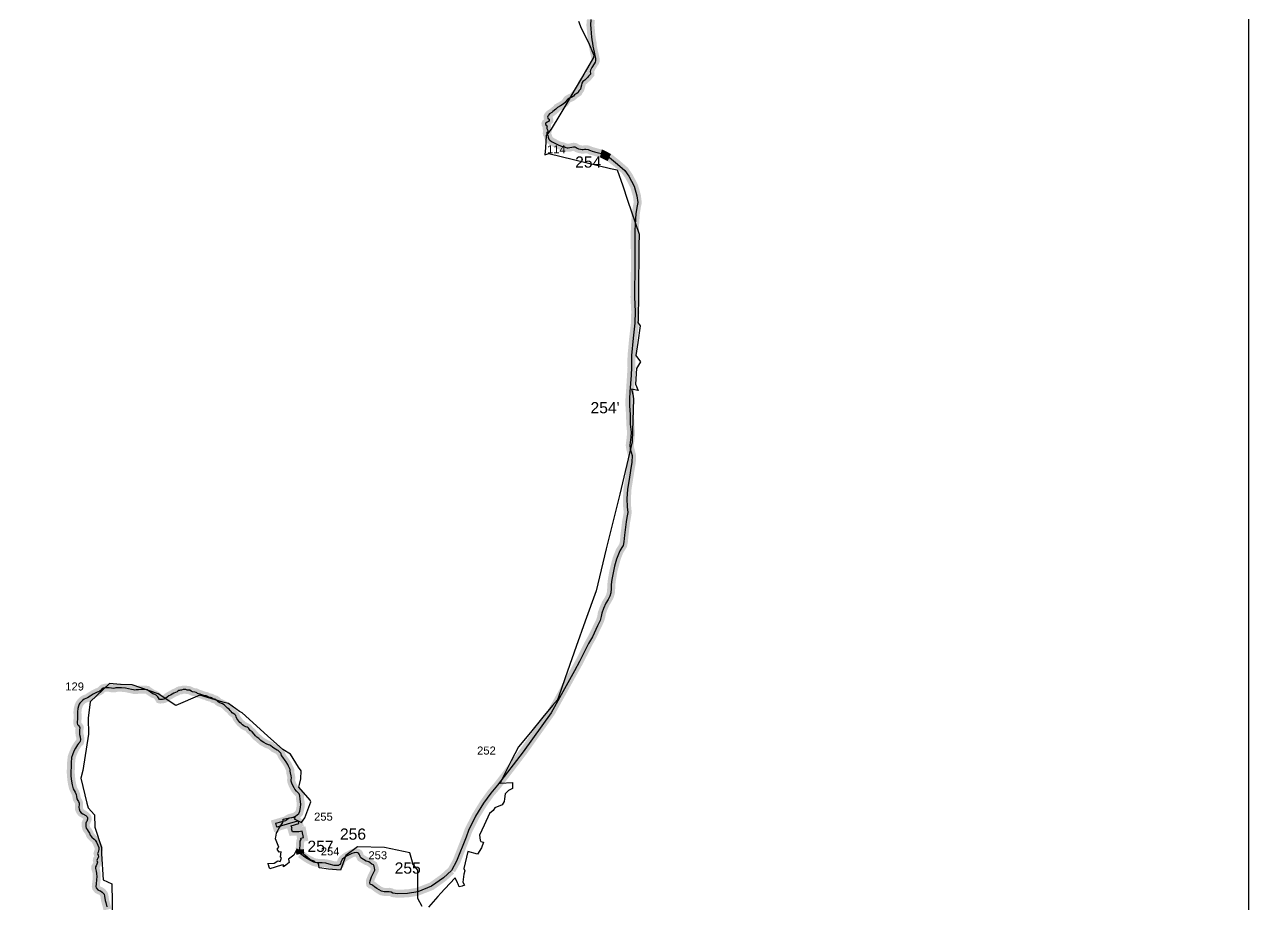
# Model space of a CAD drawing. Header units: metres. Extents: x 290946 to 378809, y 1824167 to 1998918.
# Drawn here: x 314091 to 321738, y 1884396 to 1889894 of the extents above; entities that cross this region are included whole.
import ezdxf

# ---------------------------------------------------------------- set-up
doc = ezdxf.new("R2010")
doc.units = ezdxf.units.M
for name, color, linetype in [('ARTIFICIALLY PROTECTED', 10, 'Continuous'), ('COASTLINE', 5, 'Continuous'), ('DISTRICT BOUNDRY', 86, 'Continuous'), ('NATURALLY PROTECTED', 3, 'Continuous'), ('UNPROTECTED', 130, 'Continuous'), ('UNPROTECTED DUE TO CREEK', 150, 'Continuous')]:
    doc.layers.add(name, color=color, linetype=linetype)
doc.styles.get("Standard").update_dxf_attribs({"font": 'arial.ttf'})
picture_1 = doc.add_image_def('image4.ecw', size_in_pixel=(478612, 2026941.0))

msp = doc.modelspace()

# ---------------------------------------------------------------- linework, layer by layer
at = {"layer": 'ARTIFICIALLY PROTECTED', "const_width": 50, "flags": 128}
for points in [[(317556.5, 1885911.4), (317526, 1885856.5), (317380.4, 1885594.3), (317205.6, 1885348.9), (317046.8, 1885141.1), (317003.7, 1885090.7), (316959.2, 1885028.3), (316909.3, 1884947.6), (316864.4, 1884858.4), (316849, 1884816.3), (316790.6, 1884666.6), (316758.4, 1884608.9)], [(315810.9, 1884740), (315810.4, 1884747.8), (315812.1, 1884764.7), (315812.6, 1884778.9), (315813.5, 1884791), (315818.5, 1884801.5), (315817.5, 1884810.4), (315834.6, 1884814), (315826.2, 1884854.8), (315803.9, 1884850.5), (315764.8, 1884850), (315759, 1884868.8), (315761.9, 1884869.7), (315757.3, 1884887), (315805.4, 1884901.3), (315801.9, 1884913.7), (315800.4, 1884915.5), (315798.8, 1884916.2), (315797.1, 1884916.5), (315796, 1884916.5), (315667.8, 1884878.8), (315660.7, 1884903.4), (315722.5, 1884921.5), (315728.5, 1884925.7), (315738.9, 1884932.4), (315748.3, 1884937), (315761.3, 1884940.1), (315775.6, 1884943.8), (315783.5, 1884947.6), (315794.8, 1884956.2), (315805.4, 1884965.3), (315807.2, 1884967.6), (315810, 1884979.5), (315815, 1885001.9), (315817.1, 1885023.7), (315812.7, 1885053.1), (315811.4, 1885075.5), (315809.5, 1885081.8), (315807.1, 1885085.4)], [(316069.8, 1884665.2), (316068, 1884661), (316065.2, 1884652.1), (316062.1, 1884646), (316057.6, 1884642.8), (316054.7, 1884640.3), (316044.5, 1884639.1), (316025.7, 1884640.5), (315993.9, 1884648.8), (315973.3, 1884653.4), (315951.4, 1884655.8), (315933.6, 1884655.9), (315923.5, 1884656), (315911.8, 1884657.3), (315898.6, 1884660.8), (315895, 1884661.9), (315873.2, 1884673.3), (315859.6, 1884680.7), (315841.4, 1884692.4), (315814.4, 1884711.8)], [(316275, 1884601.9), (316278.6, 1884609.5), (316279.7, 1884614.9), (316278.3, 1884623.5), (316274.6, 1884635.2), (316271.1, 1884642.8), (316261.5, 1884648.1), (316250.4, 1884656.4), (316242, 1884661.6), (316226.3, 1884667.2), (316192.2, 1884687.6), (316187.9, 1884695.3)]]:
    msp.add_lwpolyline(points, dxfattribs=at)
at = {"layer": 'COASTLINE', "flags": 128}
msp.add_lwpolyline([(317629.1, 1889924.5), (317626.2, 1889889.8), (317628.2, 1889870.6), (317631, 1889837.5), (317633.1, 1889817.9), (317635.7, 1889798.5), (317639.5, 1889778.3), (317641.7, 1889758.3), (317649.2, 1889720.2), (317654.4, 1889699.6), (317658.2, 1889681.5), (317658.8, 1889666.5), (317656.7, 1889659), (317649.1, 1889648.8), (317634.6, 1889624.6), (317630.2, 1889617.6), (317626.1, 1889607.8), (317624.9, 1889599.3), (317626.7, 1889588.8), (317626.1, 1889583.3), (317614.5, 1889570.4), (317611.1, 1889565.2), (317601.4, 1889556.2), (317592.1, 1889547), (317579.8, 1889537.9), (317572.8, 1889526.9), (317569.7, 1889514.2), (317566.8, 1889499.6), (317563.4, 1889489.2), (317554.9, 1889479.2), (317549.9, 1889468.9), (317540.5, 1889462.4), (317532.5, 1889458.7), (317526.5, 1889453.6), (317520.2, 1889446.6), (317511.1, 1889439.7), (317496.2, 1889433.7), (317484.2, 1889426.8), (317478.7, 1889421.2), (317469, 1889405.9), (317456.8, 1889395.7), (317439.1, 1889385.3), (317420, 1889375), (317410.7, 1889364.7), (317392.5, 1889349.5), (317384.6, 1889343.8), (317371.2, 1889334.8), (317364.9, 1889328.2), (317361.5, 1889324.1), (317359.6, 1889320.7), (317359, 1889315.1), (317360.1, 1889309), (317363.3, 1889306.1), (317367.8, 1889302.7), (317369.3, 1889299.1), (317369.5, 1889294.1), (317364.6, 1889288.5), (317356.7, 1889283.7), (317347.2, 1889277.9), (317345.9, 1889274.4), (317346.6, 1889270), (317353.5, 1889262.2), (317355.3, 1889259.1), (317355, 1889254), (317353.4, 1889249.8), (317353.3, 1889244.1), (317357.4, 1889236), (317359.7, 1889231.8), (317359.3, 1889228.2), (317357.2, 1889222.9), (317354.6, 1889219.8), (317353.6, 1889214.7), (317354.2, 1889210), (317356.3, 1889206.6), (317359.7, 1889201.5), (317363.2, 1889189.3), (317367.4, 1889178.4), (317373.6, 1889171.3), (317383.6, 1889163.8), (317407.1, 1889151), (317429, 1889139.1), (317445.8, 1889134.8), (317454.9, 1889132.4), (317463.6, 1889128.8), (317473.4, 1889125.5), (317481.9, 1889123.9), (317488.2, 1889123.5), (317497.9, 1889124.8), (317511.1, 1889128.1), (317521.2, 1889129.9), (317529.8, 1889129.2), (317536.5, 1889126.1), (317543.3, 1889120.3), (317552.3, 1889116.8), (317563.7, 1889114.2), (317574.2, 1889112.2), (317581.8, 1889112.2), (317590.3, 1889114.2), (317598.6, 1889114.4), (317611.5, 1889112.9), (317620, 1889109.5), (317626.1, 1889106), (317636.7, 1889103.4), (317652.3, 1889099), (317677.1, 1889091.7), (317695.2, 1889087.6), (317744.9, 1889062.2), (317795.7, 1889022.2), (317841.6, 1888982.2), (317867, 1888946), (317899.2, 1888884.6), (317916.8, 1888824), (317922, 1888781.1), (317917.4, 1888760.1), (317910.3, 1888714), (317905.2, 1888641.6), (317903.8, 1888609.5), (317903.3, 1888554.4), (317904.5, 1888398.7), (317901.6, 1888189.4), (317906.2, 1888100.7), (317904.5, 1888027.3), (317893.5, 1887934.5), (317883.4, 1887826), (317882.5, 1887796.1), (317883, 1887750), (317880, 1887702.8), (317873.5, 1887598.8), (317870.3, 1887554.5), (317870.3, 1887511.1), (317873.7, 1887456.3), (317875.5, 1887397.1), (317880.2, 1887345.9), (317878.2, 1887315.5), (317872.1, 1887266.3), (317875.5, 1887242), (317886.3, 1887200.9), (317884.9, 1887159.5), (317876.2, 1887107), (317867.4, 1887051.7), (317857.6, 1886990.2), (317854.5, 1886929.4), (317855.9, 1886879.4), (317859.3, 1886845.5), (317854.7, 1886814.7), (317849.2, 1886785.9), (317839, 1886702.9), (317835.1, 1886661), (317830.9, 1886639.7), (317823.2, 1886626.8), (317809.5, 1886605.9), (317800.9, 1886585), (317789.4, 1886554.2), (317777.4, 1886509.2), (317769.7, 1886478.4), (317760.7, 1886426.3), (317756.9, 1886394.9), (317756.1, 1886371), (317754, 1886343.6), (317747.5, 1886321.3), (317736.8, 1886300.7), (317722.9, 1886277.9), (317707.6, 1886244.6), (317697.4, 1886215.7), (317694.4, 1886194.4), (317686.7, 1886169.5), (317671.4, 1886137.6), (317638.3, 1886068.6), (317615.3, 1886027.4), (317558.4, 1885914.9), (317526, 1885856.5), (317380.4, 1885594.3), (317205.6, 1885348.9), (317046.8, 1885141.1), (317003.7, 1885090.7), (316959.2, 1885028.3), (316909.3, 1884947.6), (316864.4, 1884858.4), (316849, 1884816.3), (316790.6, 1884666.6), (316758.4, 1884608.9), (316707.5, 1884562.9), (316634.1, 1884510.2), (316547.1, 1884475.9), (316484.5, 1884465.2), (316420, 1884463.2), (316391.1, 1884466.7), (316381.3, 1884472.5), (316369.9, 1884475), (316352.6, 1884474.7), (316338.2, 1884474.6), (316321.1, 1884478.2), (316305.5, 1884487.1), (316292.8, 1884495.7), (316278.2, 1884506.6), (316267.9, 1884515.5), (316260, 1884519.1), (316253.7, 1884520), (316250.6, 1884522.6), (316249.1, 1884531.2), (316249.3, 1884544.1), (316258.9, 1884568.7), (316268.9, 1884589.2), (316278.6, 1884609.5), (316279.7, 1884614.9), (316278.3, 1884623.5), (316274.6, 1884635.2), (316271.1, 1884642.8), (316261.5, 1884648.1), (316250.4, 1884656.4), (316242, 1884661.6), (316226.3, 1884667.2), (316192.2, 1884687.6), (316187.9, 1884695.3), (316184.8, 1884701.7), (316182.4, 1884709.8), (316178.2, 1884715.8), (316172.3, 1884719.3), (316164.1, 1884720.4), (316149.7, 1884719.3), (316135, 1884714.3), (316122.3, 1884707.9), (316103.3, 1884697.7), (316089.2, 1884688.5), (316076.2, 1884676.5), (316071.5, 1884669.3), (316068, 1884661), (316065.2, 1884652.1), (316062.1, 1884646), (316057.6, 1884642.8), (316054.7, 1884640.3), (316044.5, 1884639.1), (316025.7, 1884640.5), (315993.9, 1884648.8), (315973.3, 1884653.4), (315951.4, 1884655.8), (315933.6, 1884655.9), (315923.5, 1884656), (315911.8, 1884657.3), (315898.6, 1884660.8), (315895, 1884661.9), (315873.2, 1884673.3), (315859.6, 1884680.7), (315841.4, 1884692.4), (315814.4, 1884711.8), (315812.3, 1884721.8), (315811.4, 1884732.2), (315810.4, 1884747.8), (315812.1, 1884764.7), (315812.6, 1884778.9), (315813.5, 1884791), (315818.5, 1884801.5), (315817.5, 1884810.4), (315834.6, 1884814), (315826.2, 1884854.8), (315803.9, 1884850.5), (315764.8, 1884850), (315759, 1884868.8), (315761.9, 1884869.7), (315757.3, 1884887), (315805.4, 1884901.3), (315801.9, 1884913.7), (315800.4, 1884915.5), (315798.8, 1884916.2), (315797.1, 1884916.5), (315796, 1884916.5), (315667.8, 1884878.8), (315660.7, 1884903.4), (315722.5, 1884921.5), (315728.5, 1884925.7), (315738.9, 1884932.4), (315748.3, 1884937), (315761.3, 1884940.1), (315775.6, 1884943.8), (315783.5, 1884947.6), (315794.8, 1884956.2), (315805.4, 1884965.3), (315807.2, 1884967.6), (315810, 1884979.5), (315815, 1885001.9), (315817.1, 1885023.7), (315812.7, 1885053.1), (315811.4, 1885075.5), (315809.5, 1885081.8), (315806.5, 1885086.4), (315800.2, 1885093.7), (315789.1, 1885103.9), (315780.2, 1885115.5), (315775, 1885124.5), (315766.9, 1885139.8), (315761.1, 1885154.6), (315756.9, 1885166.4), (315756.5, 1885174.4), (315757.8, 1885187.6), (315756.3, 1885198.7), (315751.5, 1885219.1), (315750.5, 1885228.5), (315751.3, 1885236.2), (315750.6, 1885239.1), (315748.1, 1885243.4), (315743.9, 1885251.4), (315739.5, 1885260.8), (315735.6, 1885270), (315724.5, 1885287), (315718.9, 1885294.8), (315703.9, 1885315.9), (315697.2, 1885327), (315694.6, 1885337.2), (315691.9, 1885340.3), (315682.3, 1885351.5), (315675.7, 1885358), (315669.5, 1885361.1), (315659.7, 1885366.1), (315647.7, 1885372.3), (315639.2, 1885379.7), (315629, 1885388), (315624.4, 1885390.7), (315614.7, 1885394.2), (315600.5, 1885399.8), (315585.9, 1885408.4), (315575.5, 1885414), (315567.4, 1885420.3), (315553.9, 1885433.1), (315542.6, 1885441), (315533.4, 1885449.8), (315526.1, 1885459), (315512.3, 1885474.4), (315501.4, 1885483.2), (315495.8, 1885488.5), (315491.8, 1885495), (315488.7, 1885499.4), (315481.9, 1885502.8), (315473.9, 1885506.3), (315462, 1885511.7), (315453.2, 1885518.5), (315445.2, 1885525.8), (315437, 1885533.3), (315429.6, 1885542.2), (315417.3, 1885558.8), (315413.3, 1885567.5), (315410.5, 1885575.8), (315404, 1885582.9), (315398.7, 1885587.5), (315388.3, 1885593.9), (315381.8, 1885601.4), (315376.1, 1885608.9), (315369.1, 1885615.6), (315359.7, 1885621.7), (315349.2, 1885632.4), (315338.6, 1885643.2), (315328.5, 1885649.3), (315322.4, 1885652), (315307.7, 1885658), (315300.6, 1885662), (315294.1, 1885668.8), (315287, 1885675.7), (315283.1, 1885676.9), (315277, 1885677.7), (315271, 1885678.9), (315265.6, 1885682.7), (315258.4, 1885687.7), (315252.2, 1885689.1), (315242.5, 1885690.8), (315235.3, 1885692.5), (315229.2, 1885697.4), (315226, 1885698.8), (315219, 1885699.7), (315210.1, 1885701.8), (315199.1, 1885706.2), (315188.9, 1885710.4), (315177.5, 1885712.6), (315171.3, 1885714.7), (315167.7, 1885718.4), (315162.7, 1885720.9), (315154.7, 1885721.7), (315141.3, 1885724.7), (315130.9, 1885729.4), (315123.3, 1885734), (315114.9, 1885735.9), (315107.3, 1885735.4), (315098.2, 1885738.5), (315090.6, 1885738.2), (315082.7, 1885738.1), (315071.7, 1885734.4), (315065.8, 1885734.9), (315059.1, 1885733.7), (315054.8, 1885732), (315048.1, 1885728.6), (315043.9, 1885725), (315033.7, 1885721.1), (315023.8, 1885717.2), (315013.7, 1885710.8), (315002.5, 1885704.3), (314993.4, 1885699.7), (314981.4, 1885691.9), (314974.2, 1885684.6), (314961, 1885679.1), (314952.4, 1885677.3), (314939, 1885676.4), (314933.2, 1885677.6), (314928.1, 1885686.4), (314923.6, 1885693.4), (314913.9, 1885703.4), (314904.5, 1885708.4), (314893.1, 1885712.3), (314878.5, 1885721.8), (314865.9, 1885730.3), (314859.2, 1885736.1), (314851.8, 1885737.4), (314838.3, 1885738.8), (314821.2, 1885738.9), (314802.4, 1885737.4), (314788.7, 1885736.3), (314780.2, 1885735.3), (314772.1, 1885737), (314759.3, 1885740.1), (314741.4, 1885743.5), (314721.2, 1885747.9), (314695.8, 1885749.9), (314682.3, 1885750.1), (314672, 1885749.8), (314662.1, 1885748.7), (314655.3, 1885746.6), (314645.5, 1885746.3), (314635.2, 1885746.7), (314618.7, 1885750), (314594, 1885750.1), (314582.2, 1885747), (314574.1, 1885741.1), (314568.7, 1885734.2), (314562, 1885729.3), (314553.6, 1885725), (314544.7, 1885721.9), (314519.1, 1885709.2), (314501, 1885698.3), (314484, 1885686.3), (314464.2, 1885679), (314454.5, 1885672.9), (314441.2, 1885658.9), (314437.2, 1885653.7), (314433, 1885647.6), (314428.1, 1885635.6), (314423.8, 1885619.5), (314421.5, 1885598.8), (314422.1, 1885577.9), (314422.1, 1885553.9), (314420.1, 1885538.1), (314420.4, 1885529), (314422.8, 1885520.2), (314428.2, 1885513.5), (314434.7, 1885505.4), (314436, 1885500.5), (314434, 1885488), (314433.3, 1885474), (314434.7, 1885457.2), (314438.3, 1885443.2), (314440, 1885424), (314439.3, 1885417.1), (314437.4, 1885410.4), (314427.5, 1885401.8), (314421.9, 1885393.9), (314408.8, 1885372.6), (314399.8, 1885353.8), (314390, 1885331.3), (314385.2, 1885315.2), (314381.6, 1885280.3), (314381.2, 1885257.1), (314379.5, 1885224.5), (314381, 1885198.4), (314384.6, 1885166), (314388.7, 1885143.8), (314395.6, 1885118.7), (314407, 1885096.9), (314413.2, 1885083), (314415.1, 1885070), (314417.5, 1885055.7), (314423.3, 1885046.1), (314428, 1885038.4), (314431.4, 1885029.7), (314431.9, 1885022.4), (314430.6, 1885001.5), (314431.3, 1884992.9), (314437.1, 1884979.5), (314445, 1884969), (314456.1, 1884962.8), (314473.8, 1884951.3), (314481.4, 1884943.8), (314484.4, 1884938.1), (314485, 1884928.1), (314479.7, 1884915.4), (314475.9, 1884911.2), (314472.9, 1884903.3), (314473.6, 1884884.1), (314476.5, 1884873.3), (314481.2, 1884863.9), (314489.4, 1884853.6), (314496.5, 1884842.1), (314500.4, 1884829.4), (314511.9, 1884816.6), (314526.6, 1884803.9), (314531.3, 1884798.7), (314539.8, 1884785.2), (314548.1, 1884766), (314554.1, 1884752.9), (314554.9, 1884740.1), (314550, 1884722.1), (314547.3, 1884715.2), (314550, 1884704.7), (314553.5, 1884692), (314551.7, 1884688.5), (314547.4, 1884681.1), (314544, 1884677.9), (314542.7, 1884670.5), (314545.8, 1884660.9), (314545, 1884653.4), (314543.3, 1884648.8), (314538.6, 1884638.2), (314533.7, 1884630.3), (314533.7, 1884619.8), (314538.6, 1884604.4), (314541.4, 1884589.6), (314541.6, 1884569.3), (314541.3, 1884552.7), (314537.6, 1884522.5), (314536.3, 1884508.1), (314538.5, 1884500), (314548.6, 1884487.6), (314556.4, 1884484), (314565.7, 1884480.5), (314576.7, 1884473.4), (314587.4, 1884459.7), (314590.4, 1884447.4), (314594.1, 1884421.3), (314597.9, 1884407.6), (314605.3, 1884381.3)], dxfattribs=at)
at = {"layer": 'DISTRICT BOUNDRY'}
for points in [[(317551.7, 1889913.8, 0), (317568.3, 1889870.9, 0), (317613.2, 1889786.2, 0), (317648.5, 1889701.4, 0), (317646.5, 1889687.4, 0), (317616.1, 1889637.9, 0), (317561.8, 1889544.7, 0), (317524.1, 1889482, 0), (317478.3, 1889403.4, 0), (317434.2, 1889329.7, 0), (317381.4, 1889240.7, 0), (317350.7, 1889200.1, 0), (317344.7, 1889123.2, 0), (317341.6, 1889079.2, 0), (317366.9, 1889087.2, 0), (317751.2, 1888994.1, 0), (317794.1, 1888986.8, 0), (317828.2, 1888886.5, 0), (317858.8, 1888796.5, 0), (317930.6, 1888585, 0), (317929.6, 1888510.3, 0), (317927.9, 1888414.4, 0), (317927.1, 1888311.8, 0), (317926.5, 1888214.1, 0), (317923.9, 1888047.5, 0), (317923.3, 1888031.9, 0), (317937.6, 1888010.4, 0), (317922, 1887906.3, 0), (317911, 1887826.4, 0), (317938.8, 1887786.6, 0), (317913.7, 1887744.8, 0), (317908.4, 1887645.9, 0), (317924, 1887607, 0), (317882.1, 1887616.5, 0), (317891.7, 1887584.2, 0), (317895.8, 1887556.1, 0), (317887.4, 1887286.2, 0), (317810.4, 1886960.4, 0), (317725.6, 1886617.7, 0), (317661.6, 1886356.3, 0), (317593.8, 1886165.8, 0), (317537.4, 1886007, 0), (317483.3, 1885853.3, 0), (317428.4, 1885697.9, 0), (317420.6, 1885675.1, 0), (317390, 1885639.9, 0), (317328.8, 1885565.5, 0), (317251.2, 1885470.8, 0), (317177.1, 1885381.8, 0), (317131.5, 1885292.4, 0), (317077.1, 1885185, 0), (317061.6, 1885154.3, 0), (317060.9, 1885153, 0), (317061.5, 1885153.1, 0), (317139.7, 1885157.7, 0), (317139.2, 1885121.5, 0), (317115.4, 1885107.3, 0), (317093.9, 1885086.9, 0), (317090, 1885057, 0), (317088.2, 1885039.2, 0), (317074.6, 1885019.3, 0), (317030, 1885000.3, 0), (317017.7, 1884983.3, 0), (316996.8, 1884964.2, 0), (316962.3, 1884892.5, 0), (316933.8, 1884828.1, 0), (316937.5, 1884797.6, 0), (316941, 1884789.9, 0), (316958.4, 1884784.8, 0), (316945.8, 1884750.4, 0), (316919.9, 1884711.2, 0), (316861, 1884726.7, 0), (316835.5, 1884620.7, 0), (316842.7, 1884606, 0), (316835.9, 1884585.5, 0), (316829.8, 1884535.7, 0), (316839.8, 1884516.2, 0), (316825.5, 1884509.7, 0), (316806.8, 1884507, 0), (316799.1, 1884523.8, 0), (316795.5, 1884531.9, 0), (316781.6, 1884562.3, 0), (316717, 1884493.8, 0), (316692.3, 1884466.2, 0), (316673.2, 1884444.9, 0), (316613.9, 1884378.8, 0)], [(316574.4, 1884383.3, 0), (316547.8, 1884433.4, 0), (316547.6, 1884497.2, 0), (316547.4, 1884566.8, 0), (316547.7, 1884610.7, 0), (316515.6, 1884651.9, 0), (316514, 1884659.9, 0), (316498.7, 1884719.4, 0), (316340.2, 1884752.3, 0), (316171.1, 1884757.1, 0), (316097.7, 1884702.2, 0), (316064.2, 1884611, 0), (315989.1, 1884617.4, 0), (315933.1, 1884623.9, 0), (315932.7, 1884624, 0), (315932.6, 1884624.4, 0), (315930, 1884641.2, 0), (315924.5, 1884653.4, 0), (315907.2, 1884658.1, 0), (315899.5, 1884666, 0), (315887.8, 1884670.3, 0), (315881, 1884673.1, 0), (315874.8, 1884675.6, 0), (315841.4, 1884704.9, 0), (315836.3, 1884709.4, 0), (315823.8, 1884727.3, 0), (315791.6, 1884740.9, 0), (315772.9, 1884703.7, 0), (315740.7, 1884678.1, 0), (315743.3, 1884658.4, 0), (315722.4, 1884642.6, 0), (315707.9, 1884631.7, 0), (315710, 1884641.7, 0), (315695.3, 1884642.6, 0), (315622.6, 1884619.2, 0), (315619.3, 1884629.4, 0), (315615.1, 1884642.8, 0), (315611.9, 1884652.9, 0), (315651.3, 1884653.7, 0), (315673.3, 1884669.4, 0), (315687.4, 1884664.3, 0), (315696.6, 1884685.9, 0), (315690.5, 1884693.7, 0), (315693.4, 1884724.3, 0), (315680.7, 1884721.8, 0), (315670.2, 1884742.5, 0), (315679.5, 1884753.9, 0), (315658.6, 1884805.8, 0), (315660.8, 1884818.9, 0), (315662.2, 1884827.8, 0), (315664.6, 1884843.7, 0), (315672.4, 1884854.6, 0), (315673.8, 1884857.5, 0), (315679.8, 1884870.1, 0), (315705.5, 1884909.1, 0), (315707.5, 1884928.5, 0), (315738.4, 1884935.3, 0), (315769.1, 1884942.1, 0), (315781.4, 1884940.2, 0), (315775.8, 1884930.2, 0), (315822.1, 1884907.3, 0), (315842.5, 1884936.5, 0), (315879.1, 1885037, 0), (315875.6, 1885046.8, 0), (315805.1, 1885129.3, 0), (315808.5, 1885146.6, 0), (315817.6, 1885180.2, 0), (315818.3, 1885230.4, 0), (315803.3, 1885254.9, 0), (315753.1, 1885334.3, 0), (315703.7, 1885364.7, 0), (315608.8, 1885450.2, 0), (315450.9, 1885593.7, 0), (315433.6, 1885602.5, 0), (315364.7, 1885652.2, 0), (315329, 1885660.2, 0), (315185.5, 1885704.4, 0), (315035.2, 1885638.6, 0), (314925.9, 1885711.2, 0), (314763.4, 1885768.3, 0), (314689.6, 1885770.1, 0), (314622.7, 1885777.1, 0), (314501.4, 1885661.4, 0), (314488.1, 1885559.3, 0), (314490.1, 1885460.5, 0), (314454.5, 1885232.7, 0), (314443.2, 1885184.1, 0), (314480.6, 1885028.3, 0), (314488.9, 1884999.2, 0), (314527.4, 1884956.5, 0), (314530.7, 1884879.8, 0), (314571.9, 1884752.7, 0), (314572.6, 1884711.9, 0), (314582.8, 1884550.6, 0), (314635.8, 1884524, 0), (314640.6, 1884298.1, 0)]]:
    msp.add_polyline3d(points, dxfattribs=at)
at = {"layer": 'NATURALLY PROTECTED', "const_width": 50, "flags": 128}
for points in [[(317499.4, 1889435), (317511.1, 1889439.7), (317520.2, 1889446.6), (317526.5, 1889453.6), (317532.5, 1889458.7), (317540.5, 1889462.4), (317549.9, 1889468.9), (317554.9, 1889479.2), (317563.4, 1889489.2), (317566.8, 1889499.6), (317569.7, 1889514.2), (317572.8, 1889526.9), (317579.8, 1889537.9), (317592.1, 1889547), (317601.4, 1889556.2), (317611.1, 1889565.2), (317614.5, 1889570.4), (317626.1, 1889583.3), (317626.7, 1889588.8), (317624.9, 1889599.3), (317626.1, 1889607.8), (317630.2, 1889617.6), (317634.6, 1889624.6), (317649.1, 1889648.8), (317656.7, 1889659), (317658.8, 1889666.5), (317658.2, 1889681.5), (317654.4, 1889699.6), (317649.2, 1889720.2), (317641.7, 1889758.3), (317639.5, 1889778.3), (317635.7, 1889798.5), (317633.1, 1889817.9), (317631, 1889837.5), (317628.2, 1889870.6), (317626.2, 1889889.8), (317629.1, 1889924.5)], [(317691.5, 1889088.4), (317695.6, 1889087.4), (317744.9, 1889062.2)], [(317919.4, 1888802.6), (317922, 1888781.1), (317917.4, 1888760.1), (317910.3, 1888714), (317905.2, 1888641.6), (317903.8, 1888609.5), (317903.3, 1888554.4), (317904.5, 1888398.7), (317901.6, 1888189.4), (317906.2, 1888100.7), (317904.5, 1888027.3), (317893.5, 1887934.5), (317883.4, 1887826), (317882.5, 1887796.1), (317883, 1887750), (317880, 1887702.8), (317873.5, 1887598.8), (317870.3, 1887554.5), (317870.3, 1887511.1), (317873.7, 1887456.3), (317875.5, 1887397.1), (317880.2, 1887345.9), (317878.2, 1887315.5), (317872.1, 1887266.3), (317875.5, 1887242), (317886.3, 1887200.9), (317884.9, 1887159.5), (317876.2, 1887107), (317867.4, 1887051.7), (317857.6, 1886990.2), (317854.5, 1886929.4), (317855.9, 1886879.4), (317859.3, 1886845.5), (317854.7, 1886814.7), (317849.2, 1886785.9), (317839, 1886702.9), (317835.1, 1886661), (317830.9, 1886639.7), (317823.2, 1886626.8), (317809.5, 1886605.9), (317800.9, 1886585), (317789.4, 1886554.2), (317777.4, 1886509.2), (317769.7, 1886478.4), (317760.7, 1886426.3), (317756.9, 1886394.9), (317756.1, 1886371), (317754, 1886343.6), (317747.5, 1886321.3), (317736.8, 1886300.7), (317722.9, 1886277.9), (317707.6, 1886244.6), (317697.4, 1886215.7), (317694.4, 1886194.4), (317686.7, 1886169.5), (317671.4, 1886137.6), (317638.3, 1886068.6), (317615.3, 1886027.4), (317558.4, 1885914.9), (317556.5, 1885911.4)], [(315807.1, 1885085.4), (315806.5, 1885086.4), (315800.2, 1885093.7), (315789.1, 1885103.9), (315780.2, 1885115.5), (315775, 1885124.5), (315766.9, 1885139.8), (315761.1, 1885154.6), (315756.9, 1885166.4), (315756.5, 1885174.4), (315757.8, 1885187.6), (315756.3, 1885198.7), (315751.5, 1885219.1), (315750.5, 1885228.5), (315751.3, 1885236.2), (315750.6, 1885239.1), (315748.1, 1885243.4), (315743.9, 1885251.4), (315739.5, 1885260.8), (315735.6, 1885270), (315724.5, 1885287), (315718.9, 1885294.8), (315703.9, 1885315.9), (315697.2, 1885327), (315694.6, 1885337.2), (315691.9, 1885340.3), (315682.3, 1885351.5), (315675.7, 1885358), (315669.5, 1885361.1), (315659.7, 1885366.1), (315647.7, 1885372.3), (315639.2, 1885379.7), (315629, 1885388), (315624.4, 1885390.7), (315614.7, 1885394.2), (315600.5, 1885399.8), (315585.9, 1885408.4), (315575.5, 1885414), (315567.4, 1885420.3), (315553.9, 1885433.1), (315542.6, 1885441), (315533.4, 1885449.8), (315526.1, 1885459), (315512.3, 1885474.4), (315501.4, 1885483.2), (315495.8, 1885488.5), (315491.8, 1885495), (315488.7, 1885499.4), (315481.9, 1885502.8), (315473.9, 1885506.3), (315462, 1885511.7), (315453.2, 1885518.5), (315445.2, 1885525.8), (315437, 1885533.3), (315429.6, 1885542.2), (315417.3, 1885558.8), (315413.3, 1885567.5), (315410.5, 1885575.8), (315404, 1885582.9), (315398.7, 1885587.5), (315388.3, 1885593.9), (315381.8, 1885601.4), (315376.1, 1885608.9), (315369.1, 1885615.6), (315359.7, 1885621.7), (315349.2, 1885632.4), (315338.6, 1885643.2), (315328.5, 1885649.3), (315322.4, 1885652), (315307.7, 1885658), (315300.6, 1885662), (315294.1, 1885668.8), (315287, 1885675.7), (315283.1, 1885676.9), (315277, 1885677.7), (315271, 1885678.9), (315265.6, 1885682.7), (315258.4, 1885687.7), (315252.2, 1885689.1), (315242.5, 1885690.8), (315235.3, 1885692.5), (315229.2, 1885697.4), (315226, 1885698.8), (315219, 1885699.7), (315210.1, 1885701.8), (315199.1, 1885706.2), (315188.9, 1885710.4), (315177.5, 1885712.6), (315171.3, 1885714.7), (315167.7, 1885718.4), (315162.7, 1885720.9), (315154.7, 1885721.7), (315141.3, 1885724.7), (315130.9, 1885729.4), (315123.3, 1885734), (315114.9, 1885735.9), (315107.3, 1885735.4), (315098.2, 1885738.5), (315090.6, 1885738.2), (315082.7, 1885738.1), (315071.7, 1885734.4), (315065.8, 1885734.9), (315059.1, 1885733.7), (315054.8, 1885732), (315048.1, 1885728.6), (315043.9, 1885725), (315033.7, 1885721.1), (315023.8, 1885717.2), (315013.7, 1885710.8), (315002.5, 1885704.3), (314993.4, 1885699.7), (314981.4, 1885691.9), (314974.2, 1885684.6), (314961, 1885679.1), (314952.4, 1885677.3), (314939, 1885676.4), (314933.2, 1885677.6), (314928.1, 1885686.4), (314923.6, 1885693.4), (314913.9, 1885703.4), (314904.5, 1885708.4), (314893.1, 1885712.3), (314878.5, 1885721.8), (314865.9, 1885730.3), (314859.2, 1885736.1), (314851.8, 1885737.4), (314838.3, 1885738.8), (314821.2, 1885738.9), (314802.4, 1885737.4), (314788.7, 1885736.3), (314780.2, 1885735.3), (314772.1, 1885737), (314759.3, 1885740.1), (314741.4, 1885743.5), (314721.2, 1885747.9), (314695.8, 1885749.9), (314682.3, 1885750.1), (314672, 1885749.8), (314662.1, 1885748.7), (314655.3, 1885746.6), (314645.5, 1885746.3), (314635.2, 1885746.7), (314618.7, 1885750), (314594, 1885750.1), (314582.2, 1885747), (314574.1, 1885741.1), (314568.7, 1885734.2), (314562, 1885729.3), (314553.6, 1885725), (314544.7, 1885721.9), (314519.1, 1885709.2), (314501, 1885698.3), (314484, 1885686.3), (314464.2, 1885679), (314454.5, 1885672.9), (314441.2, 1885658.9), (314437.2, 1885653.7), (314433, 1885647.6), (314428.1, 1885635.6), (314423.8, 1885619.5), (314421.5, 1885598.8), (314422.1, 1885577.9), (314422.1, 1885553.9), (314420.1, 1885538.1), (314420.4, 1885529), (314422.8, 1885520.2), (314428.2, 1885513.5), (314434.7, 1885505.4), (314436, 1885500.5), (314434, 1885488), (314433.3, 1885474), (314434.7, 1885457.2), (314438.3, 1885443.2), (314440, 1885424), (314439.3, 1885417.1), (314437.4, 1885410.4), (314427.5, 1885401.8), (314421.9, 1885393.9), (314408.8, 1885372.6), (314399.8, 1885353.8), (314390, 1885331.3), (314385.2, 1885315.2), (314381.6, 1885280.3), (314381.2, 1885257.1), (314379.5, 1885224.5), (314381, 1885198.4), (314384.6, 1885166), (314388.7, 1885143.8), (314395.6, 1885118.7), (314407, 1885096.9), (314413.2, 1885083), (314415.1, 1885070), (314417.5, 1885055.7), (314423.3, 1885046.1), (314428, 1885038.4), (314431.4, 1885029.7), (314431.9, 1885022.4), (314430.6, 1885001.5), (314431.3, 1884992.9), (314437.1, 1884979.5), (314445, 1884969), (314456.1, 1884962.8), (314473.8, 1884951.3), (314481.4, 1884943.8), (314484.4, 1884938.1), (314485, 1884928.1), (314479.7, 1884915.4), (314475.9, 1884911.2), (314472.9, 1884903.3), (314473.6, 1884884.1), (314476.5, 1884873.3), (314481.2, 1884863.9), (314489.4, 1884853.6), (314496.5, 1884842.1), (314500.4, 1884829.4), (314511.9, 1884816.6), (314514.9, 1884813.9), (314526.6, 1884803.9), (314531.3, 1884798.7), (314539.8, 1884785.2), (314548.1, 1884766), (314554.1, 1884752.9), (314554.9, 1884740.1), (314550, 1884722.1), (314547.3, 1884715.2), (314550, 1884704.7), (314553.5, 1884692), (314551.7, 1884688.5), (314547.4, 1884681.1), (314544, 1884677.9), (314542.7, 1884670.5), (314545.8, 1884660.9), (314545, 1884653.4), (314543.3, 1884648.8), (314538.6, 1884638.2), (314533.7, 1884630.3), (314533.7, 1884619.8), (314538.6, 1884604.4), (314541.4, 1884589.6), (314541.6, 1884569.3), (314541.3, 1884552.7), (314537.6, 1884522.5), (314536.3, 1884508.1), (314538.5, 1884500), (314548.6, 1884487.6), (314556.4, 1884484), (314565.7, 1884480.5), (314576.7, 1884473.4), (314587.4, 1884459.7), (314590.4, 1884447.4), (314594.1, 1884421.3), (314597.9, 1884407.6), (314605.3, 1884381.3), (314608.9, 1884364.5)], [(315814.4, 1884711.8), (315812.3, 1884721.8), (315811.4, 1884732.2), (315810.9, 1884740)], [(316187.9, 1884695.3), (316184.8, 1884701.7), (316182.4, 1884709.8), (316178.2, 1884715.8), (316172.3, 1884719.3), (316164.1, 1884720.4), (316149.7, 1884719.3), (316135, 1884714.3), (316122.3, 1884707.9), (316103.3, 1884697.7), (316089.2, 1884688.5), (316076.2, 1884676.5), (316071.5, 1884669.3), (316069.8, 1884665.1)], [(316398.5, 1884465.8), (316391.1, 1884466.7), (316381.3, 1884472.5), (316369.9, 1884475), (316352.6, 1884474.7), (316338.2, 1884474.6), (316321.1, 1884478.2), (316305.5, 1884487.1), (316292.8, 1884495.7), (316278.2, 1884506.6), (316267.9, 1884515.5), (316260, 1884519.1), (316253.7, 1884520), (316250.6, 1884522.6), (316249.1, 1884531.2), (316249.3, 1884544.1), (316258.9, 1884568.7), (316268.9, 1884589.2), (316275, 1884601.9)]]:
    msp.add_lwpolyline(points, dxfattribs=at)
at = {"layer": 'UNPROTECTED', "const_width": 50, "flags": 128}
msp.add_lwpolyline([(317499.4, 1889435), (317496.2, 1889433.7), (317484.2, 1889426.8), (317478.7, 1889421.2), (317469, 1889405.9), (317456.8, 1889395.7), (317439.1, 1889385.3), (317420, 1889375), (317410.7, 1889364.7), (317392.5, 1889349.5), (317384.6, 1889343.8), (317371.2, 1889334.8), (317364.9, 1889328.2), (317361.5, 1889324.1), (317359.6, 1889320.7), (317359, 1889315.1), (317360.1, 1889309), (317363.3, 1889306.1), (317367.8, 1889302.7), (317369.3, 1889299.1), (317369.5, 1889294.1), (317364.6, 1889288.5), (317356.7, 1889283.7), (317347.2, 1889277.9), (317345.9, 1889274.4), (317346.6, 1889270), (317353.5, 1889262.2), (317355.3, 1889259.1), (317355, 1889254), (317353.4, 1889249.8), (317353.3, 1889244.1), (317357.4, 1889236), (317359.7, 1889231.8), (317359.3, 1889228.2), (317357.2, 1889222.9), (317354.6, 1889219.8), (317353.6, 1889214.7), (317354.2, 1889210), (317356.3, 1889206.6), (317359.7, 1889201.5), (317363.2, 1889189.3), (317367.4, 1889178.4), (317373.6, 1889171.3), (317383.6, 1889163.8), (317407.1, 1889151), (317429, 1889139.1), (317445.8, 1889134.8), (317454.9, 1889132.4), (317463.6, 1889128.8), (317473.4, 1889125.5), (317481.9, 1889123.9), (317488.2, 1889123.5), (317497.9, 1889124.8), (317511.1, 1889128.1), (317521.2, 1889129.9), (317529.8, 1889129.2), (317536.5, 1889126.1), (317543.3, 1889120.3), (317552.3, 1889116.8), (317563.7, 1889114.2), (317574.2, 1889112.2), (317581.8, 1889112.2), (317590.3, 1889114.2), (317598.6, 1889114.4), (317611.5, 1889112.9), (317620, 1889109.5), (317626.1, 1889106), (317636.7, 1889103.4), (317652.3, 1889099), (317677.1, 1889091.7), (317691.5, 1889088.4)], dxfattribs=at)
at = {"layer": 'UNPROTECTED DUE TO CREEK', "const_width": 50, "flags": 128}
for points in [[(317744.9, 1889062.2), (317795.7, 1889022.2), (317841.6, 1888982.2), (317867, 1888946), (317899.2, 1888884.6), (317916.8, 1888824), (317919.4, 1888802.6)], [(316398.5, 1884465.8), (316420, 1884463.2), (316484.5, 1884465.2), (316547.1, 1884475.9), (316634.1, 1884510.2), (316707.5, 1884562.9), (316758.4, 1884608.9)]]:
    msp.add_lwpolyline(points, dxfattribs=at)

# ---------------------------------------------------------------- texts
at = {"layer": 'ARTIFICIALLY PROTECTED', "char_height": 50, "attachment_point": 1}
for s, width, insert in [('252', 297.855, (316918.5, 1885382.8)), ('255', 198.587, (315899.9, 1884969.8)), ('254', 128.739, (315941.9, 1884752.9)), ('253', 247.019, (316239.5, 1884728.4))]:
    msp.add_mtext_dynamic_manual_height_columns(s, width=width, gutter_width=1, heights=[74.2], dxfattribs=dict(at, insert=insert))
at = {"layer": 'NATURALLY PROTECTED', "char_height": 70, "attachment_point": 1}
for s, width, insert in [('254', 223.641, (317531, 1889069.5)), ("254'", 280.563, (317626.9, 1887534.8)), ('256', 95.172, (316061.4, 1884870.7)), ('257', 95.172, (315858.5, 1884794.5)), ('255', 95.172, (316403.4, 1884658.6))]:
    msp.add_mtext_dynamic_manual_height_columns(s, width=width, gutter_width=1, heights=[0], dxfattribs=dict(at, insert=insert))
at = {"layer": 'UNPROTECTED', "char_height": 50, "attachment_point": 1}
for s, width, insert in [('114', 261.986, (317355.5, 1889139.1)), ('129', 70.183, (314345.5, 1885783.1))]:
    msp.add_mtext_dynamic_manual_height_columns(s, width=width, gutter_width=1, heights=[0], dxfattribs=dict(at, insert=insert))

# ---------------------------------------------------------------- pictures from other files: only their frames are drawn
image = msp.add_image(picture_1, insert=(307379.5, 1854357.6), size_in_units=(14358.4, 60808.2))
image.dxf.flags = 7

doc.saveas('drawing.dxf')
